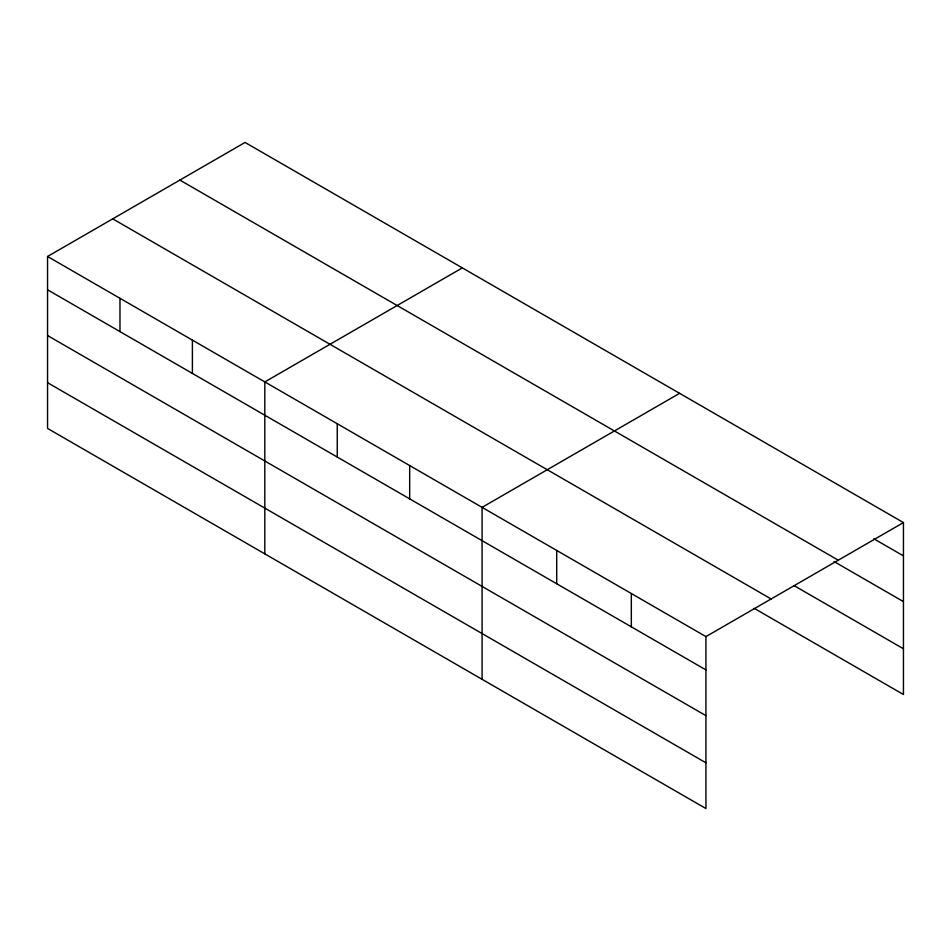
<?xml version="1.0" encoding="UTF-8"?>
<svg xmlns="http://www.w3.org/2000/svg" width="951" height="951" viewBox="0 0 951 951"><rect width="100%" height="100%" fill="white"/><g stroke="black" fill="none" stroke-linecap="round" stroke-linejoin="round"><path stroke-width="1.43" d="M47.55 256.485L705.939 636.599L705.939 808.552L47.55 428.425L47.55 256.485L245.061 142.448L903.45 522.575L903.45 694.515L754.214 608.355M462.329 267.897L264.818 381.922L264.818 553.862M679.596 393.334L482.086 507.358L482.086 679.311M705.939 636.599L903.45 522.575M873.862 538.801L903.45 555.883M179.882 180.084L838.271 560.198M833.979 561.518L903.45 601.626M794.097 585.638L903.45 648.772M112.729 218.849L771.118 598.975M47.55 289.793L705.939 669.908M47.55 335.537L705.939 715.663M47.55 382.682L705.939 762.797M631.321 593.519L631.321 626.828M556.704 550.439L556.704 583.748M409.667 465.55L409.667 498.859M337.248 423.73L337.248 457.039M192.399 340.113L192.399 373.422M119.969 298.293L119.969 331.602"/></g></svg>
